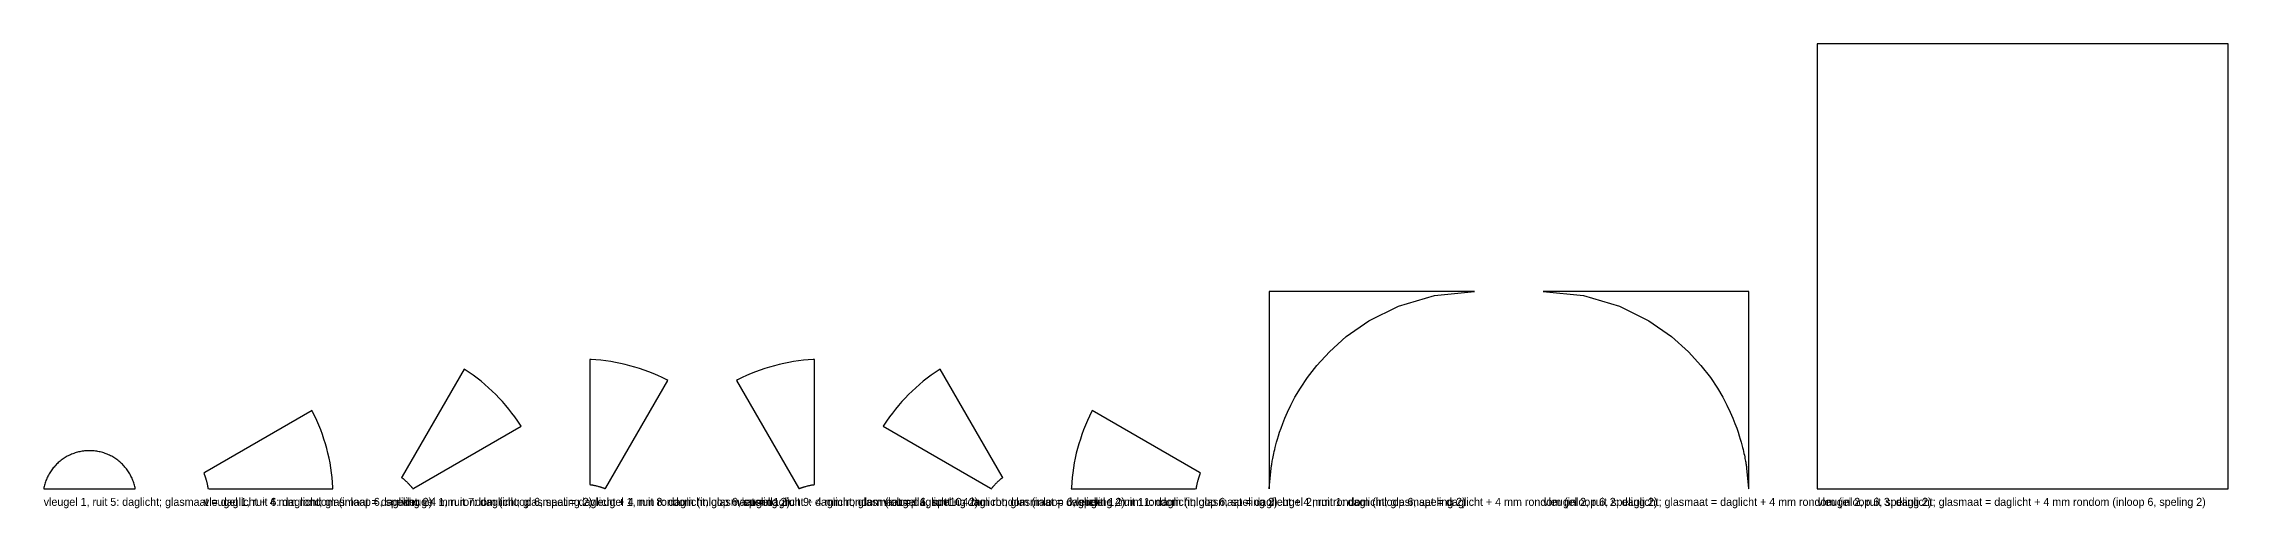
# Model space of a CAD drawing. Header units: millimetres. Extents: x 0 to 9904, y -34 to 1279.
# Drawn here: x 2637 to 6459, y -34 to 778 of the extents above; entities that cross this region are included whole.
import ezdxf

# ---------------------------------------------------------------- set-up
doc = ezdxf.new("R2010")
doc.units = ezdxf.units.MM

msp = doc.modelspace()

# ---------------------------------------------------------------- linework, layer by layer
at = {"layer": 'DAGLICHT'}
for p, q in [((6458.5913, 777.87), (5739.5913, 777.87)), ((5739.5913, 777.87), (5739.5913, 0)), ((6458.5913, 0), (6458.5913, 777.87)), ((5140.0913, 344.5), (4780.5913, 344.5)), ((4780.5913, 344.5), (4780.5913, 0)), ((5069.6817, 337.5376), (5140.0913, 344.5)), ((5260.0913, 344.5), (5330.5009, 337.5376)), ((5619.5913, 344.5), (5260.0913, 344.5)), ((5619.5913, 0), (5619.5913, 344.5)), ((4955.3191, 293.382), (5006.7362, 318.8513)), ((5006.7362, 318.8513), (5069.6817, 337.5376)), ((5330.5009, 337.5376), (5393.4463, 318.8513)), ((5393.4463, 318.8513), (5444.8635, 293.382)), ((4915.7038, 265.8745), (4955.3191, 293.382)), ((5444.8635, 293.382), (5484.4788, 265.8745)), ((4864.0731, 215.335), (4886.0631, 239.3815)), ((4886.0631, 239.3815), (4915.7038, 265.8745)), ((5484.4788, 265.8745), (5514.1195, 239.3815)), ((5514.1195, 239.3815), (5536.1094, 215.335)), ((3372.3008, 209.2176), (3263.9292, 21.5124)), ((3374.2007, 208.0189), (3372.3008, 209.2176)), ((3381.373, 203.2265), (3374.2007, 208.0189)), ((3388.4174, 198.248), (3381.373, 203.2265)), ((3395.329, 193.0868), (3388.4174, 198.248)), ((3402.1032, 187.7465), (3395.329, 193.0868)), ((3594.5275, 225.8468), (3592.2828, 225.935)), ((3592.2828, 225.935), (3592.2828, 9.1918)), ((3603.1351, 225.2827), (3594.5275, 225.8468)), ((3611.7249, 224.4934), (3603.1351, 225.2827)), ((3620.2912, 223.4795), (3611.7249, 224.4934)), ((3628.828, 222.2417), (3620.2912, 223.4795)), ((3637.3294, 220.7809), (3628.828, 222.2417)), ((3645.7897, 219.098), (3637.3294, 220.7809)), ((3654.2031, 217.1943), (3645.7897, 219.098)), ((3662.5637, 215.071), (3654.2031, 217.1943)), ((3670.8659, 212.7295), (3662.5637, 215.071)), ((3679.1039, 210.1715), (3670.8659, 212.7295)), ((3687.2722, 207.3988), (3679.1039, 210.1715)), ((3695.365, 204.4132), (3687.2722, 207.3988)), ((3703.377, 201.2167), (3695.365, 204.4132)), ((3711.3025, 197.8116), (3703.377, 201.2167)), ((3719.1362, 194.2003), (3711.3025, 197.8116)), ((3726.8727, 190.3851), (3719.1362, 194.2003)), ((3858.5853, 194.2003), (3850.8488, 190.3851)), ((3866.4189, 197.8116), (3858.5853, 194.2003)), ((3874.3445, 201.2167), (3866.4189, 197.8116)), ((3882.3564, 204.4132), (3874.3445, 201.2167)), ((3890.4493, 207.3988), (3882.3564, 204.4132)), ((3898.6176, 210.1715), (3890.4493, 207.3988)), ((3906.8556, 212.7295), (3898.6176, 210.1715)), ((3915.1578, 215.071), (3906.8556, 212.7295)), ((3923.5184, 217.1943), (3915.1578, 215.071)), ((3931.9318, 219.098), (3923.5184, 217.1943)), ((3940.3921, 220.7809), (3931.9318, 219.098)), ((3948.8935, 222.2417), (3940.3921, 220.7809)), ((3957.4303, 223.4795), (3948.8935, 222.2417)), ((3965.9965, 224.4934), (3957.4303, 223.4795)), ((3974.5864, 225.2827), (3965.9965, 224.4934)), ((3983.194, 225.8468), (3974.5864, 225.2827)), ((3985.4387, 225.935), (3983.194, 225.8468)), ((3985.4387, 9.1918), (3985.4387, 225.935)), ((4182.3925, 193.0868), (4175.6183, 187.7465)), ((4189.3041, 198.248), (4182.3925, 193.0868)), ((4196.3485, 203.2265), (4189.3041, 198.248)), ((4203.5208, 208.0189), (4196.3485, 203.2265)), ((4205.4207, 209.2176), (4203.5208, 208.0189)), ((4313.7923, 21.5124), (4205.4207, 209.2176)), ((4835.355, 175.7251), (4847.6916, 194.1474)), ((4847.6916, 194.1474), (4864.0731, 215.335)), ((5536.1094, 215.335), (5552.491, 194.1474)), ((5552.491, 194.1474), (5564.8276, 175.7251)), ((3408.7353, 182.2307), (3402.1032, 187.7465)), ((3415.2207, 176.5431), (3408.7353, 182.2307)), ((3421.555, 170.6878), (3415.2207, 176.5431)), ((3427.7338, 164.6686), (3421.555, 170.6878)), ((3433.753, 158.4897), (3427.7338, 164.6686)), ((3439.6083, 152.1554), (3433.753, 158.4897)), ((3620.4891, 1.6339), (3728.8607, 189.3391)), ((3728.8607, 189.3391), (3726.8727, 190.3851)), ((3850.8488, 190.3851), (3848.8607, 189.3391)), ((3848.8607, 189.3391), (3957.2324, 1.6339)), ((4143.9685, 158.4897), (4138.1131, 152.1554)), ((4149.9877, 164.6686), (4143.9685, 158.4897)), ((4156.1665, 170.6878), (4149.9877, 164.6686)), ((4162.5008, 176.5431), (4156.1665, 170.6878)), ((4168.9862, 182.2307), (4162.5008, 176.5431)), ((4175.6183, 187.7465), (4168.9862, 182.2307)), ((4818.6342, 145.9521), (4825.9348, 159.7741)), ((4825.9348, 159.7741), (4835.355, 175.7251)), ((5564.8276, 175.7251), (5574.2477, 159.7741)), ((5574.2477, 159.7741), (5581.5484, 145.9521)), ((3106.4693, 136.5779), (2918.7641, 28.2063)), ((3107.5152, 134.5899), (3106.4693, 136.5779)), ((3111.3305, 126.8534), (3107.5152, 134.5899)), ((3114.9418, 119.0197), (3111.3305, 126.8534)), ((3118.3469, 111.0942), (3114.9418, 119.0197)), ((3445.2959, 145.67), (3439.6083, 152.1554)), ((3450.8117, 139.038), (3445.2959, 145.67)), ((3456.152, 132.2638), (3450.8117, 139.038)), ((3461.3132, 125.3521), (3456.152, 132.2638)), ((3466.2917, 118.3078), (3461.3132, 125.3521)), ((3471.0841, 111.1355), (3466.2917, 118.3078)), ((4111.4298, 118.3078), (4106.6374, 111.1355)), ((4116.4082, 125.3521), (4111.4298, 118.3078)), ((4121.5694, 132.2638), (4116.4082, 125.3521)), ((4126.9098, 139.038), (4121.5694, 132.2638)), ((4132.4256, 145.67), (4126.9098, 139.038)), ((4138.1131, 152.1554), (4132.4256, 145.67)), ((4462.7796, 119.0197), (4459.3746, 111.0942)), ((4466.391, 126.8534), (4462.7796, 119.0197)), ((4470.2062, 134.5899), (4466.391, 126.8534)), ((4471.2522, 136.5779), (4470.2062, 134.5899)), ((4658.9573, 28.2063), (4471.2522, 136.5779)), ((4804.6137, 114.2093), (4808.3134, 123.433)), ((4808.3134, 123.433), (4812.8925, 133.9336)), ((4812.8925, 133.9336), (4818.6342, 145.9521)), ((5581.5484, 145.9521), (5587.2901, 133.9336)), ((5587.2901, 133.9336), (5591.8691, 123.433)), ((5591.8691, 123.433), (5595.5689, 114.2093)), ((3121.5433, 103.0822), (3118.3469, 111.0942)), ((3124.529, 94.9894), (3121.5433, 103.0822)), ((3127.3017, 86.8211), (3124.529, 94.9894)), ((3129.8597, 78.5831), (3127.3017, 86.8211)), ((3132.2012, 70.2809), (3129.8597, 78.5831)), ((3284.5777, 0.864), (3472.2828, 109.2356)), ((3472.2828, 109.2356), (3471.0841, 111.1355)), ((4106.6374, 111.1355), (4105.4387, 109.2356)), ((4105.4387, 109.2356), (4293.1438, 0.864)), ((4447.8618, 78.5831), (4445.5203, 70.2809)), ((4450.4197, 86.8211), (4447.8618, 78.5831)), ((4453.1925, 94.9894), (4450.4197, 86.8211)), ((4456.1781, 103.0822), (4453.1925, 94.9894)), ((4459.3746, 111.0942), (4456.1781, 103.0822)), ((4791.3536, 72.3057), (4792.4593, 76.6093)), ((4792.4593, 76.6093), (4793.7411, 81.3422)), ((4793.7411, 81.3422), (4795.2376, 86.5686)), ((4795.2376, 86.5686), (4796.9982, 92.3657)), ((4796.9982, 92.3657), (4799.0871, 98.8262)), ((4799.0871, 98.8262), (4801.5884, 106.062)), ((4801.5884, 106.062), (4804.6137, 114.2093)), ((5595.5689, 114.2093), (5598.5942, 106.062)), ((5598.5942, 106.062), (5601.0955, 98.8262)), ((5601.0955, 98.8262), (5603.1844, 92.3657)), ((5603.1844, 92.3657), (5604.945, 86.5686)), ((5604.945, 86.5686), (5606.4414, 81.3422)), ((5606.4414, 81.3422), (5607.7232, 76.6093)), ((5607.7232, 76.6093), (5608.829, 72.3057)), ((2656.5285, 39.5074), (2655.1224, 37.904)), ((2657.9761, 41.0734), (2656.5285, 39.5074)), ((2659.4642, 42.6009), (2657.9761, 41.0734)), ((2660.9917, 44.089), (2659.4642, 42.6009)), ((2662.5577, 45.5366), (2660.9917, 44.089)), ((2664.1611, 46.9427), (2662.5577, 45.5366)), ((2665.8007, 48.3063), (2664.1611, 46.9427)), ((2667.4754, 49.6266), (2665.8007, 48.3063)), ((2669.1841, 50.9025), (2667.4754, 49.6266)), ((2670.9256, 52.1333), (2669.1841, 50.9025)), ((2672.6988, 53.3181), (2670.9256, 52.1333)), ((2674.5024, 54.4561), (2672.6988, 53.3181)), ((2676.3351, 55.5464), (2674.5024, 54.4561)), ((2678.1957, 56.5884), (2676.3351, 55.5464)), ((2680.083, 57.5814), (2678.1957, 56.5884)), ((2681.9957, 58.5246), (2680.083, 57.5814)), ((2683.9323, 59.4174), (2681.9957, 58.5246)), ((2685.8917, 60.2592), (2683.9323, 59.4174)), ((2687.8724, 61.0495), (2685.8917, 60.2592)), ((2689.8732, 61.7876), (2687.8724, 61.0495)), ((2691.8926, 62.4731), (2689.8732, 61.7876)), ((2693.9292, 63.1055), (2691.8926, 62.4731)), ((2695.9817, 63.6843), (2693.9292, 63.1055)), ((2698.0486, 64.2093), (2695.9817, 63.6843)), ((2700.1286, 64.6799), (2698.0486, 64.2093)), ((2702.2202, 65.0959), (2700.1286, 64.6799)), ((2704.3219, 65.4571), (2702.2202, 65.0959)), ((2706.4324, 65.7631), (2704.3219, 65.4571)), ((2708.5502, 66.0138), (2706.4324, 65.7631)), ((2710.6738, 66.2089), (2708.5502, 66.0138)), ((2712.8018, 66.3484), (2710.6738, 66.2089)), ((2714.9327, 66.4321), (2712.8018, 66.3484)), ((2717.0651, 66.46), (2714.9327, 66.4321)), ((2719.1975, 66.4321), (2717.0651, 66.46)), ((2721.3284, 66.3484), (2719.1975, 66.4321)), ((2723.4564, 66.2089), (2721.3284, 66.3484)), ((2725.58, 66.0138), (2723.4564, 66.2089)), ((2727.6978, 65.7631), (2725.58, 66.0138)), ((2729.8082, 65.4571), (2727.6978, 65.7631)), ((2731.91, 65.0959), (2729.8082, 65.4571)), ((2734.0016, 64.6799), (2731.91, 65.0959)), ((2736.0816, 64.2093), (2734.0016, 64.6799)), ((2738.1485, 63.6843), (2736.0816, 64.2093)), ((2740.201, 63.1055), (2738.1485, 63.6843)), ((2742.2376, 62.4731), (2740.201, 63.1055)), ((2744.257, 61.7876), (2742.2376, 62.4731)), ((2746.2577, 61.0495), (2744.257, 61.7876)), ((2748.2385, 60.2592), (2746.2577, 61.0495)), ((2750.1979, 59.4174), (2748.2385, 60.2592)), ((2752.1345, 58.5246), (2750.1979, 59.4174)), ((2754.0472, 57.5814), (2752.1345, 58.5246)), ((2755.9344, 56.5884), (2754.0472, 57.5814)), ((2757.7951, 55.5464), (2755.9344, 56.5884)), ((2759.6278, 54.4561), (2757.7951, 55.5464)), ((2761.4314, 53.3181), (2759.6278, 54.4561)), ((2763.2045, 52.1333), (2761.4314, 53.3181)), ((2764.9461, 50.9025), (2763.2045, 52.1333)), ((2766.6548, 49.6266), (2764.9461, 50.9025)), ((2768.3295, 48.3063), (2766.6548, 49.6266)), ((2769.9691, 46.9427), (2768.3295, 48.3063)), ((2771.5725, 45.5366), (2769.9691, 46.9427)), ((2773.1385, 44.089), (2771.5725, 45.5366)), ((2774.666, 42.6009), (2773.1385, 44.089)), ((2776.1541, 41.0734), (2774.666, 42.6009)), ((2777.6017, 39.5074), (2776.1541, 41.0734)), ((2779.0078, 37.904), (2777.6017, 39.5074)), ((3134.3245, 61.9202), (3132.2012, 70.2809)), ((3136.2282, 53.5069), (3134.3245, 61.9202)), ((3137.9111, 45.0466), (3136.2282, 53.5069)), ((3139.3719, 36.5452), (3137.9111, 45.0466)), ((4439.8104, 45.0466), (4438.3496, 36.5452)), ((4441.4932, 53.5069), (4439.8104, 45.0466)), ((4443.397, 61.9202), (4441.4932, 53.5069)), ((4445.5203, 70.2809), (4443.397, 61.9202)), ((4784.4272, 37.3763), (4784.6592, 38.9283)), ((4784.6592, 38.9283), (4784.9127, 40.5738)), ((4784.9127, 40.5738), (4785.1906, 42.3217)), ((4785.1906, 42.3217), (4785.496, 44.1814)), ((4785.496, 44.1814), (4785.8326, 46.164)), ((4785.8326, 46.164), (4786.2048, 48.2819)), ((4786.2048, 48.2819), (4786.6177, 50.5491)), ((4786.6177, 50.5491), (4787.0775, 52.9817)), ((4787.0775, 52.9817), (4787.5914, 55.598)), ((4787.5914, 55.598), (4788.1682, 58.4193)), ((4788.1682, 58.4193), (4788.8184, 61.4699)), ((4788.8184, 61.4699), (4789.555, 64.7781)), ((4789.555, 64.7781), (4790.3936, 68.3772)), ((4790.3936, 68.3772), (4791.3536, 72.3057)), ((5608.829, 72.3057), (5609.789, 68.3772)), ((5609.789, 68.3772), (5610.6276, 64.7781)), ((5610.6276, 64.7781), (5611.3641, 61.4699)), ((5611.3641, 61.4699), (5612.0144, 58.4193)), ((5612.0144, 58.4193), (5612.5912, 55.598)), ((5612.5912, 55.598), (5613.1051, 52.9817)), ((5613.1051, 52.9817), (5613.5649, 50.5491)), ((5613.5649, 50.5491), (5613.9778, 48.2819)), ((5613.9778, 48.2819), (5614.35, 46.164)), ((5614.35, 46.164), (5614.6866, 44.1814)), ((5614.6866, 44.1814), (5614.9919, 42.3217)), ((5614.9919, 42.3217), (5615.2698, 40.5738)), ((5615.2698, 40.5738), (5615.5234, 38.9283)), ((5615.5234, 38.9283), (5615.7554, 37.3763)), ((2637.3852, 1.9365), (2637, 0)), ((2637, 0), (2797.1302, 0)), ((2637.8558, 4.0165), (2637.3852, 1.9365)), ((2638.3808, 6.0834), (2637.8558, 4.0165)), ((2638.9596, 8.1359), (2638.3808, 6.0834)), ((2639.592, 10.1725), (2638.9596, 8.1359)), ((2640.2775, 12.1919), (2639.592, 10.1725)), ((2641.0156, 14.1927), (2640.2775, 12.1919)), ((2641.8059, 16.1734), (2641.0156, 14.1927)), ((2642.6477, 18.1328), (2641.8059, 16.1734)), ((2643.5405, 20.0694), (2642.6477, 18.1328)), ((2644.4837, 21.9821), (2643.5405, 20.0694)), ((2645.4767, 23.8694), (2644.4837, 21.9821)), ((2646.5187, 25.73), (2645.4767, 23.8694)), ((2647.609, 27.5627), (2646.5187, 25.73)), ((2648.747, 29.3663), (2647.609, 27.5627)), ((2649.9318, 31.1395), (2648.747, 29.3663)), ((2651.1626, 32.881), (2649.9318, 31.1395)), ((2652.4385, 34.5897), (2651.1626, 32.881)), ((2653.7588, 36.2644), (2652.4385, 34.5897)), ((2655.1224, 37.904), (2653.7588, 36.2644)), ((2780.3714, 36.2644), (2779.0078, 37.904)), ((2781.6917, 34.5897), (2780.3714, 36.2644)), ((2782.9676, 32.881), (2781.6917, 34.5897)), ((2784.1984, 31.1395), (2782.9676, 32.881)), ((2785.3832, 29.3663), (2784.1984, 31.1395)), ((2786.5212, 27.5627), (2785.3832, 29.3663)), ((2787.6115, 25.73), (2786.5212, 27.5627)), ((2788.6535, 23.8694), (2787.6115, 25.73)), ((2789.6465, 21.9821), (2788.6535, 23.8694)), ((2790.5897, 20.0694), (2789.6465, 21.9821)), ((2791.4825, 18.1328), (2790.5897, 20.0694)), ((2792.3243, 16.1734), (2791.4825, 18.1328)), ((2793.1146, 14.1927), (2792.3243, 16.1734)), ((2793.8527, 12.1919), (2793.1146, 14.1927)), ((2794.5382, 10.1725), (2793.8527, 12.1919)), ((2795.1706, 8.1359), (2794.5382, 10.1725)), ((2795.7494, 6.0834), (2795.1706, 8.1359)), ((2796.2743, 4.0165), (2795.7494, 6.0834)), ((2796.745, 1.9365), (2796.2743, 4.0165)), ((2797.1302, 0), (2796.745, 1.9365)), ((2918.7641, 28.2063), (2917.1302, 27.1042)), ((2917.1302, 27.1042), (2917.4518, 26.307)), ((2917.4518, 26.307), (2917.624, 25.8728)), ((2917.624, 25.8728), (2917.8045, 25.412)), ((2917.8045, 25.412), (2917.9938, 24.922)), ((2917.9938, 24.922), (2918.1925, 24.4002)), ((2918.1925, 24.4002), (2918.4013, 23.8432)), ((2918.4013, 23.8432), (2918.6208, 23.2475)), ((2918.6208, 23.2475), (2918.8519, 22.609)), ((2918.8519, 22.609), (2919.0953, 21.9229)), ((2919.0953, 21.9229), (2919.3518, 21.184)), ((2919.3518, 21.184), (2919.6224, 20.3858)), ((2919.6224, 20.3858), (2919.9079, 19.5212)), ((2919.9079, 19.5212), (2920.2094, 18.5817)), ((2920.2094, 18.5817), (2920.5276, 17.5575)), ((2920.5276, 17.5575), (2920.8634, 16.4368)), ((2920.8634, 16.4368), (2921.2177, 15.2058)), ((2921.2177, 15.2058), (2921.5907, 13.848)), ((2921.5907, 13.848), (2921.9465, 12.4856)), ((2921.9465, 12.4856), (2922.2553, 11.2424)), ((2922.2553, 11.2424), (2922.5248, 10.1039)), ((2922.5248, 10.1039), (2922.7613, 9.0578)), ((2922.7613, 9.0578), (2922.97, 8.0934)), ((2922.97, 8.0934), (2923.155, 7.2019)), ((2923.155, 7.2019), (2923.3198, 6.3754)), ((2923.3198, 6.3754), (2923.4671, 5.6071)), ((2923.4671, 5.6071), (2923.5993, 4.8913)), ((2923.5993, 4.8913), (2923.7185, 4.2228)), ((2923.7185, 4.2228), (2923.8262, 3.5971)), ((2923.8262, 3.5971), (2923.9239, 3.0104)), ((2923.9239, 3.0104), (2924.0127, 2.4591)), ((2924.0127, 2.4591), (2924.0938, 1.9402)), ((2924.0938, 1.9402), (2924.1679, 1.4508)), ((2924.1679, 1.4508), (2924.2359, 0.9887)), ((2924.2359, 0.9887), (2924.3559, 0.1375)), ((2924.3559, 0.1375), (2926.322, 0)), ((2926.322, 0), (3143.0652, 0)), ((3140.6097, 28.0084), (3139.3719, 36.5452)), ((3141.6236, 19.4421), (3140.6097, 28.0084)), ((3142.4129, 10.8523), (3141.6236, 19.4421)), ((3142.977, 2.2447), (3142.4129, 10.8523)), ((3143.0652, 0), (3142.977, 2.2447)), ((3263.9292, 21.5124), (3263.0652, 19.741)), ((3263.0652, 19.741), (3263.7424, 19.2114)), ((3263.7424, 19.2114), (3264.1086, 18.9215)), ((3264.1086, 18.9215), (3264.4953, 18.6127)), ((3264.4953, 18.6127), (3264.9042, 18.283)), ((3264.9042, 18.283), (3265.3372, 17.9304)), ((3265.3372, 17.9304), (3265.7965, 17.5524)), ((3265.7965, 17.5524), (3266.2845, 17.1463)), ((3266.2845, 17.1463), (3266.8039, 16.7089)), ((3266.8039, 16.7089), (3267.3577, 16.2364)), ((3267.3577, 16.2364), (3267.9493, 15.7247)), ((3267.9493, 15.7247), (3268.5827, 15.1688)), ((3268.5827, 15.1688), (3269.2623, 14.5628)), ((3269.2623, 14.5628), (3269.9931, 13.8999)), ((3269.9931, 13.8999), (3270.7808, 13.172)), ((3270.7808, 13.172), (3271.632, 12.3694)), ((3271.632, 12.3694), (3272.5543, 11.4804)), ((3272.5543, 11.4804), (3273.5562, 10.491)), ((3273.5562, 10.491), (3274.5456, 9.4891)), ((3274.5456, 9.4891), (3275.4346, 8.5668)), ((3275.4346, 8.5668), (3276.2372, 7.7156)), ((3276.2372, 7.7156), (3276.9651, 6.9279)), ((3276.9651, 6.9279), (3277.628, 6.1971)), ((3277.628, 6.1971), (3278.234, 5.5175)), ((3278.234, 5.5175), (3278.79, 4.8841)), ((3278.79, 4.8841), (3279.3017, 4.2924)), ((3279.3017, 4.2924), (3279.7741, 3.7386)), ((3279.7741, 3.7386), (3280.2115, 3.2193)), ((3280.2115, 3.2193), (3280.6176, 2.7313)), ((3280.6176, 2.7313), (3280.9956, 2.272)), ((3280.9956, 2.272), (3281.3482, 1.839)), ((3281.3482, 1.839), (3281.6779, 1.4301)), ((3281.6779, 1.4301), (3281.9867, 1.0434)), ((3281.9867, 1.0434), (3282.2767, 0.6772)), ((3282.2767, 0.6772), (3282.8062, 0)), ((3282.8062, 0), (3284.5777, 0.864)), ((3592.2828, 9.1918), (3592.4203, 7.2257)), ((3592.4203, 7.2257), (3593.2715, 7.1057)), ((3593.2715, 7.1057), (3593.7336, 7.0377)), ((3593.7336, 7.0377), (3594.223, 6.9636)), ((3594.223, 6.9636), (3594.7419, 6.8825)), ((3594.7419, 6.8825), (3595.2932, 6.7937)), ((3595.2932, 6.7937), (3595.8799, 6.696)), ((3595.8799, 6.696), (3596.5056, 6.5883)), ((3596.5056, 6.5883), (3597.1741, 6.4691)), ((3597.1741, 6.4691), (3597.8899, 6.3369)), ((3597.8899, 6.3369), (3598.6582, 6.1896)), ((3598.6582, 6.1896), (3599.4847, 6.0248)), ((3599.4847, 6.0248), (3600.3763, 5.8398)), ((3600.3763, 5.8398), (3601.3406, 5.6311)), ((3601.3406, 5.6311), (3602.3867, 5.3946)), ((3602.3867, 5.3946), (3603.5252, 5.1251)), ((3603.5252, 5.1251), (3604.7684, 4.8164)), ((3604.7684, 4.8164), (3606.1308, 4.4605)), ((3606.1308, 4.4605), (3607.4886, 4.0875)), ((3607.4886, 4.0875), (3608.7196, 3.7333)), ((3608.7196, 3.7333), (3609.8403, 3.3974)), ((3609.8403, 3.3974), (3610.8645, 3.0792)), ((3610.8645, 3.0792), (3611.804, 2.7777)), ((3611.804, 2.7777), (3612.6686, 2.4922)), ((3612.6686, 2.4922), (3613.4668, 2.2216)), ((3613.4668, 2.2216), (3614.2057, 1.9651)), ((3614.2057, 1.9651), (3614.8918, 1.7217)), ((3614.8918, 1.7217), (3615.5303, 1.4906)), ((3615.5303, 1.4906), (3616.126, 1.2711)), ((3616.126, 1.2711), (3616.683, 1.0623)), ((3616.683, 1.0623), (3617.2048, 0.8636)), ((3617.2048, 0.8636), (3617.6948, 0.6743)), ((3617.6948, 0.6743), (3618.1556, 0.4939)), ((3618.1556, 0.4939), (3618.5898, 0.3217)), ((3618.5898, 0.3217), (3619.387, 0)), ((3619.387, 0), (3620.4891, 1.6339)), ((3957.2324, 1.6339), (3958.3345, 0)), ((3958.3345, 0), (3959.1317, 0.3217)), ((3959.1317, 0.3217), (3959.5659, 0.4939)), ((3959.5659, 0.4939), (3960.0267, 0.6743)), ((3960.0267, 0.6743), (3960.5166, 0.8636)), ((3960.5166, 0.8636), (3961.0385, 1.0623)), ((3961.0385, 1.0623), (3961.5955, 1.2711)), ((3961.5955, 1.2711), (3962.1912, 1.4906)), ((3962.1912, 1.4906), (3962.8297, 1.7217)), ((3962.8297, 1.7217), (3963.5157, 1.9651)), ((3963.5157, 1.9651), (3964.2547, 2.2216)), ((3964.2547, 2.2216), (3965.0529, 2.4922)), ((3965.0529, 2.4922), (3965.9175, 2.7777)), ((3965.9175, 2.7777), (3966.857, 3.0792)), ((3966.857, 3.0792), (3967.8812, 3.3974)), ((3967.8812, 3.3974), (3969.0019, 3.7333)), ((3969.0019, 3.7333), (3970.2329, 4.0875)), ((3970.2329, 4.0875), (3971.5907, 4.4605)), ((3971.5907, 4.4605), (3972.9531, 4.8164)), ((3972.9531, 4.8164), (3974.1963, 5.1251)), ((3974.1963, 5.1251), (3975.3348, 5.3946)), ((3975.3348, 5.3946), (3976.3809, 5.6311)), ((3976.3809, 5.6311), (3977.3452, 5.8398)), ((3977.3452, 5.8398), (3978.2368, 6.0248)), ((3978.2368, 6.0248), (3979.0633, 6.1896)), ((3979.0633, 6.1896), (3979.8315, 6.3369)), ((3979.8315, 6.3369), (3980.5474, 6.4691)), ((3980.5474, 6.4691), (3981.2159, 6.5883)), ((3981.2159, 6.5883), (3981.8415, 6.696)), ((3981.8415, 6.696), (3982.4283, 6.7937)), ((3982.4283, 6.7937), (3982.9796, 6.8825)), ((3982.9796, 6.8825), (3983.4985, 6.9636)), ((3983.4985, 6.9636), (3983.9878, 7.0377)), ((3983.9878, 7.0377), (3984.45, 7.1057)), ((3984.45, 7.1057), (3985.3012, 7.2257)), ((3985.3012, 7.2257), (3985.4387, 9.1918)), ((4293.1438, 0.864), (4294.9152, 0)), ((4294.9152, 0), (4295.4448, 0.6772)), ((4295.4448, 0.6772), (4295.7347, 1.0434)), ((4295.7347, 1.0434), (4296.0436, 1.4301)), ((4296.0436, 1.4301), (4296.3733, 1.839)), ((4296.3733, 1.839), (4296.7259, 2.272)), ((4296.7259, 2.272), (4297.1038, 2.7313)), ((4297.1038, 2.7313), (4297.5099, 3.2193)), ((4297.5099, 3.2193), (4297.9474, 3.7386)), ((4297.9474, 3.7386), (4298.4198, 4.2924)), ((4298.4198, 4.2924), (4298.9315, 4.8841)), ((4298.9315, 4.8841), (4299.4875, 5.5175)), ((4299.4875, 5.5175), (4300.0935, 6.1971)), ((4300.0935, 6.1971), (4300.7564, 6.9279)), ((4300.7564, 6.9279), (4301.4843, 7.7156)), ((4301.4843, 7.7156), (4302.2869, 8.5668)), ((4302.2869, 8.5668), (4303.1758, 9.4891)), ((4303.1758, 9.4891), (4304.1652, 10.491)), ((4304.1652, 10.491), (4305.1672, 11.4804)), ((4305.1672, 11.4804), (4306.0894, 12.3694)), ((4306.0894, 12.3694), (4306.9407, 13.172)), ((4306.9407, 13.172), (4307.7284, 13.8999)), ((4307.7284, 13.8999), (4308.4591, 14.5628)), ((4308.4591, 14.5628), (4309.1387, 15.1688)), ((4309.1387, 15.1688), (4309.7721, 15.7247)), ((4309.7721, 15.7247), (4310.3638, 16.2364)), ((4310.3638, 16.2364), (4310.9176, 16.7089)), ((4310.9176, 16.7089), (4311.437, 17.1463)), ((4311.437, 17.1463), (4311.925, 17.5524)), ((4311.925, 17.5524), (4312.3843, 17.9304)), ((4312.3843, 17.9304), (4312.8173, 18.283)), ((4312.8173, 18.283), (4313.2262, 18.6127)), ((4313.2262, 18.6127), (4313.6129, 18.9215)), ((4313.6129, 18.9215), (4313.9791, 19.2114)), ((4314.6562, 19.741), (4313.7923, 21.5124)), ((4313.9791, 19.2114), (4314.6562, 19.741)), ((4434.7444, 2.2447), (4434.6562, 0)), ((4434.6562, 0), (4651.3995, 0)), ((4435.3086, 10.8523), (4434.7444, 2.2447)), ((4436.0979, 19.4421), (4435.3086, 10.8523)), ((4437.1118, 28.0084), (4436.0979, 19.4421)), ((4438.3496, 36.5452), (4437.1118, 28.0084)), ((4651.3995, 0), (4653.3656, 0.1375)), ((4653.3656, 0.1375), (4653.4856, 0.9887)), ((4653.4856, 0.9887), (4653.5536, 1.4508)), ((4653.5536, 1.4508), (4653.6277, 1.9402)), ((4653.6277, 1.9402), (4653.7088, 2.4591)), ((4653.7088, 2.4591), (4653.7976, 3.0104)), ((4653.7976, 3.0104), (4653.8953, 3.5971)), ((4653.8953, 3.5971), (4654.003, 4.2228)), ((4654.003, 4.2228), (4654.1221, 4.8913)), ((4654.1221, 4.8913), (4654.2544, 5.6071)), ((4654.2544, 5.6071), (4654.4017, 6.3754)), ((4654.4017, 6.3754), (4654.5665, 7.2019)), ((4654.5665, 7.2019), (4654.7515, 8.0934)), ((4654.7515, 8.0934), (4654.9602, 9.0578)), ((4654.9602, 9.0578), (4655.1967, 10.1039)), ((4655.1967, 10.1039), (4655.4662, 11.2424)), ((4655.4662, 11.2424), (4655.7749, 12.4856)), ((4655.7749, 12.4856), (4656.1308, 13.848)), ((4656.1308, 13.848), (4656.5038, 15.2058)), ((4656.5038, 15.2058), (4656.858, 16.4368)), ((4656.858, 16.4368), (4657.1939, 17.5575)), ((4657.1939, 17.5575), (4657.5121, 18.5817)), ((4657.5121, 18.5817), (4657.8135, 19.5212)), ((4657.8135, 19.5212), (4658.0991, 20.3858)), ((4658.0991, 20.3858), (4658.3697, 21.184)), ((4658.3697, 21.184), (4658.6262, 21.9229)), ((4658.6262, 21.9229), (4658.8696, 22.609)), ((4658.8696, 22.609), (4659.1007, 23.2475)), ((4660.5913, 27.1042), (4658.9573, 28.2063)), ((4659.1007, 23.2475), (4659.3202, 23.8432)), ((4659.3202, 23.8432), (4659.529, 24.4002)), ((4659.529, 24.4002), (4659.7277, 24.922)), ((4659.7277, 24.922), (4659.917, 25.412)), ((4659.917, 25.412), (4660.0974, 25.8728)), ((4660.0974, 25.8728), (4660.2696, 26.307)), ((4660.2696, 26.307), (4660.5913, 27.1042)), ((4780.5913, 0), (4780.9091, 0.1127)), ((4780.9091, 0.1127), (4784.2143, 35.9103)), ((4784.2143, 35.9103), (4784.4272, 37.3763)), ((5615.7554, 37.3763), (5615.9682, 35.9103)), ((5615.9682, 35.9103), (5619.2735, 0.1127)), ((5619.2735, 0.1127), (5619.5913, 0)), ((5739.5913, 0), (6458.5913, 0))]:
    msp.add_line(p, q, dxfattribs=at)

# ---------------------------------------------------------------- texts
at = {"layer": 'TEKST'}
for s, p in [('vleugel 1, ruit 5: daglicht; glasmaat = daglicht + 4 mm rondom (inloop 6, speling 2)', (2637, -30)), ('vleugel 1, ruit 6: daglicht; glasmaat = daglicht + 4 mm rondom (inloop 6, speling 2)', (2917.1302, -30)), ('vleugel 1, ruit 7: daglicht; glasmaat = daglicht + 4 mm rondom (inloop 6, speling 2)', (3263.0652, -30)), ('vleugel 1, ruit 8: daglicht; glasmaat = daglicht + 4 mm rondom (inloop 6, speling 2)', (3592.2828, -30)), ('vleugel 1, ruit 9: daglicht; glasmaat = daglicht + 4 mm rondom (inloop 6, speling 2)', (3848.8607, -30)), ('vleugel 1, ruit 10: daglicht; glasmaat = daglicht + 4 mm rondom (inloop 6, speling 2)', (4105.4387, -30)), ('vleugel 1, ruit 11: daglicht; glasmaat = daglicht + 4 mm rondom (inloop 6, speling 2)', (4434.6562, -30)), ('vleugel 2, ruit 1: daglicht; glasmaat = daglicht + 4 mm rondom (inloop 6, speling 2)', (4780.5913, -30)), ('vleugel 2, ruit 2: daglicht; glasmaat = daglicht + 4 mm rondom (inloop 6, speling 2)', (5260.0913, -30)), ('vleugel 2, ruit 3: daglicht; glasmaat = daglicht + 4 mm rondom (inloop 6, speling 2)', (5739.5913, -30))]:
    msp.add_text(s, height=14, dxfattribs=at).set_placement(p)

doc.saveas('drawing.dxf')
